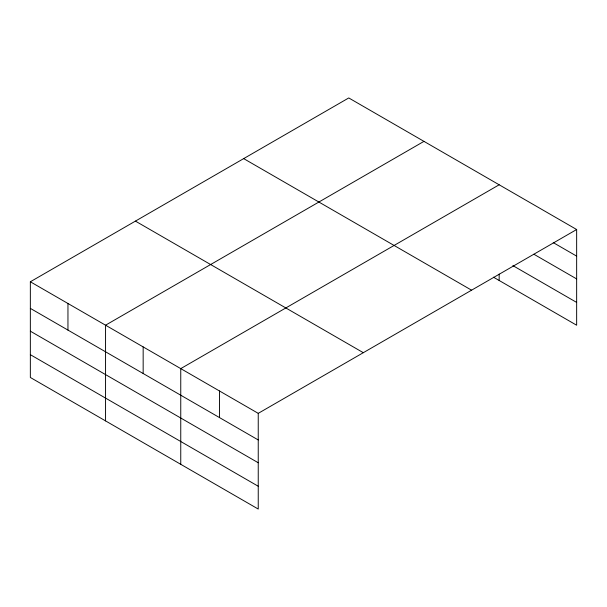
<?xml version="1.0" encoding="UTF-8"?>
<svg xmlns="http://www.w3.org/2000/svg" width="607" height="607" viewBox="0 0 607 607"><rect width="100%" height="100%" fill="white"/><g stroke="black" fill="none" stroke-linecap="round" stroke-linejoin="round"><path stroke-width="0.91" d="M576.65 229.522L348.759 97.947L30.35 281.777L30.35 377.478L258.241 509.053L258.241 413.352L576.65 229.522L576.65 325.223L493.445 277.179M423.959 141.37L105.557 325.2L105.557 420.894M499.166 184.786L180.757 368.616L180.757 464.317M553.243 242.61L576.65 256.124M533.872 254.227L576.65 278.924M512.885 265.608L576.65 302.415M243.68 158.617L471.578 290.184M135.422 221.115L363.32 352.69M30.35 281.777L258.241 413.352M30.35 308.379L258.241 439.954M30.35 331.179L258.241 462.754M30.35 354.678L258.241 486.245M499.166 274.098L499.166 280.487M219.499 390.984L219.499 417.586M143.161 346.908L143.161 373.51M67.954 303.492L67.954 330.087"/></g></svg>
